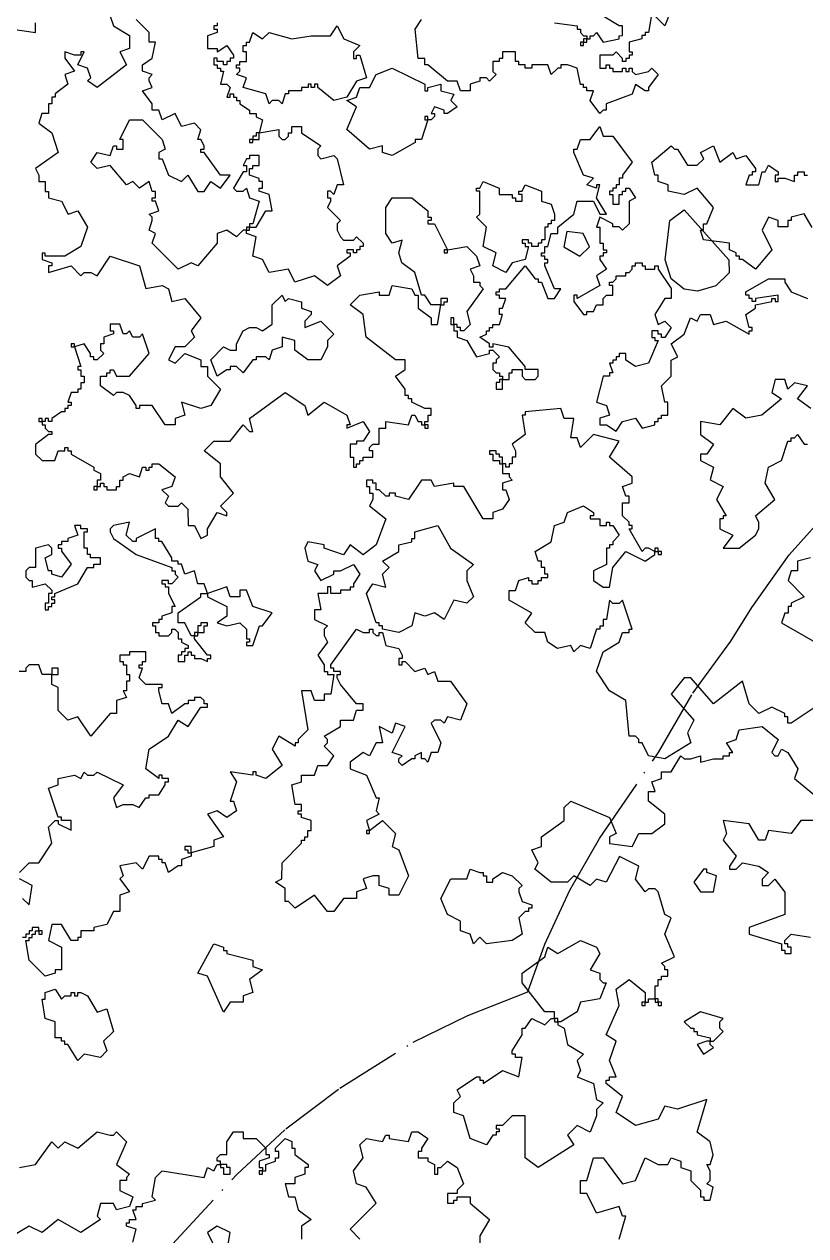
# Model space of a CAD drawing. Header units: metres. Extents: x -400 to 800, y -650 to 500.
# Drawn here: x 269.1 to 329.3, y -472.5 to -379.1 of the extents above; entities that cross this region are included whole.
import ezdxf

# ---------------------------------------------------------------- set-up
doc = ezdxf.new("R2010")
doc.units = ezdxf.units.M
doc.header["$LTSCALE"] = 2
doc.linetypes.add('DASHDOT', pattern=[3.556, 2.54, -0.508, 0, -0.508])
for name, color, linetype in [('SITE-SETBACK-WATER', 1, 'DASHDOT'), ('SITE-TREE-CANOPY', 94, 'CONTINUOUS'), ('TOPO-CONTOUR-MINOR', 9, 'CONTINUOUS')]:
    doc.layers.add(name, color=color, linetype=linetype)

msp = doc.modelspace()

# ---------------------------------------------------------------- linework, layer by layer
at = {"layer": 'SITE-SETBACK-WATER'}
msp.add_lwpolyline([(280.169, -473.5), (285.436, -467.794), (289.236, -464.259), (293.383, -461.137), (299.034, -457.589), (303.247, -455.539), (307.874, -453.708), (309.197, -450.038), (311.11, -445.86), (313.398, -441.876), (317.984, -435.203), (320.588, -430.691), (323.524, -426.666), (325.149, -424.09), (328.031, -420.034), (332.004, -415.557)], dxfattribs=at)
at = {"layer": 'SITE-TREE-CANOPY'}
for points in [[(318.929, -378.011), (318.431, -379.256), (317.428, -378.255), (317.182, -379.757), (316.93, -379.757), (316.93, -380.002), (316.677, -380.002), (316.677, -380.257), (315.681, -380.502), (315.681, -381.259), (315.927, -381.259), (315.927, -381.503), (315.681, -381.503), (315.681, -381.759), (315.428, -381.759), (315.428, -382.004), (315.183, -382.004), (315.183, -381.759), (314.678, -381.258), (314.432, -381.503), (313.429, -381.503), (313.429, -382.504), (313.927, -382.504), (313.927, -382.26), (314.18, -382.26), (314.18, -382.504), (314.432, -382.504), (314.432, -382.76), (315.183, -382.76), (315.183, -382.504), (315.428, -382.504), (315.428, -382.76), (315.681, -382.76), (315.681, -382.504), (315.926, -382.504), (315.926, -382.76), (316.179, -383.005), (317.182, -382.76), (317.428, -382.505), (317.933, -383.005), (317.182, -384.006), (317.182, -384.262), (316.929, -384.262), (316.179, -383.761), (315.933, -384.507), (313.927, -385.252), (313.927, -385.752), (313.681, -385.752), (313.429, -386.008), (312.678, -385.007), (312.931, -384.262), (312.433, -384.262), (312.433, -384.006), (312.18, -384.006), (312.18, -383.761), (311.928, -383.761), (311.682, -382.504), (310.932, -382.259), (310.427, -382.259), (310.427, -382.504), (310.181, -382.504), (309.683, -383.004), (309.431, -382.259), (308.182, -382.259), (308.182, -382.504), (307.677, -382.504), (307.677, -382.259), (307.179, -382.259), (307.179, -382.003), (306.933, -382.003), (306.926, -381.258), (305.93, -381.258), (305.93, -381.758), (305.678, -381.758), (305.678, -382.003), (305.18, -382.003), (305.18, -382.759), (305.432, -383.004), (304.927, -383.505), (304.681, -383.26), (304.183, -383.26), (304.183, -383.505), (303.433, -383.76), (303.433, -384.261), (302.682, -384.261), (302.43, -383.504), (301.679, -383.504), (300.178, -382.258), (299.932, -382.258), (299.932, -381.758), (299.427, -381.758), (299.182, -379.511), (299.68, -378.754)], [(265.931, -378.762), (265.931, -379.252), (265.679, -379.252), (265.679, -379.508), (264.43, -380.253), (264.43, -380.753), (264.682, -380.753), (264.682, -380.509), (264.928, -380.509), (265.931, -381.755), (265.678, -382.511), (265.931, -383.256), (266.681, -383.757), (267.18, -383.012), (266.429, -382.511), (266.429, -381.51), (265.679, -381.009), (265.679, -380.253), (267.678, -379.007), (268.183, -379.508), (269.93, -379.753), (269.93, -379.008)], [(275.682, -378.507), (275.928, -379.253), (277.183, -380.009), (277.183, -381.01), (276.432, -381.255), (276.93, -382.256), (274.678, -384.003), (273.928, -383.502), (274.18, -383.257), (273.928, -382.512), (273.177, -382.256), (273.683, -381.255), (273.43, -381.255), (273.43, -381.511), (272.932, -381.511), (272.181, -381.255), (272.181, -381.755), (272.932, -382.757), (272.181, -383.012), (272.427, -383.758), (271.43, -384.503), (271.43, -384.759), (271.178, -384.759), (271.178, -385.259), (270.932, -385.259), (270.932, -386.004), (270.427, -386.004), (270.182, -386.761), (271.178, -387.506), (271.683, -389.008), (269.929, -390.254), (270.181, -390.754), (270.181, -391.255), (270.679, -391.255), (270.679, -392.011), (270.932, -392.011), (270.932, -392.512), (271.928, -392.757), (272.433, -393.758), (273.183, -393.502), (273.927, -394.759), (273.429, -396.261), (272.18, -397.006), (270.679, -397.006), (270.679, -396.761), (270.433, -396.761), (270.433, -397.262), (271.177, -397.506), (271.177, -397.762), (270.931, -397.762), (270.931, -398.252), (272.678, -397.762), (273.428, -398.508), (273.681, -398.252), (274.179, -398.252), (274.677, -398.508), (275.68, -397.006), (277.932, -397.752), (278.43, -399.509), (279.679, -399.254), (280.177, -399.51), (280.429, -400.511), (281.432, -400.255), (282.681, -401.757), (281.93, -402.758), (282.183, -403.258), (281.432, -404.004), (280.681, -404.004), (280.183, -405.005), (280.681, -405.261), (281.432, -404.504), (282.681, -405.005), (282.681, -405.505), (283.179, -405.506), (283.179, -406.262), (284.182, -407.252), (283.431, -408.509), (282.68, -408.754), (281.179, -408.253), (281.432, -409.254), (280.681, -409.51), (280.681, -410.01), (279.93, -410.01), (278.927, -408.509), (277.931, -408.508), (277.931, -408.753), (277.679, -408.753), (277.679, -408.508), (277.181, -407.752), (276.683, -407.507), (276.177, -407.507), (275.932, -407.752), (274.929, -407.007), (274.929, -406.261), (275.427, -406.261), (275.427, -406.005), (275.68, -406.005), (275.68, -405.761), (275.932, -405.761), (276.178, -406.261), (277.181, -406.261), (278.682, -404.504), (278.177, -403.002), (277.932, -403.258), (277.427, -403.258), (277.181, -402.757), (276.929, -403.002), (276.683, -403.002), (276.431, -402.257), (275.68, -402.257), (275.68, -402.757), (275.932, -402.757), (275.932, -403.002), (275.182, -403.258), (275.182, -403.758), (274.929, -403.758), (274.929, -404.259), (275.182, -404.504), (274.677, -405.004), (274.431, -405.004), (274.431, -404.759), (274.178, -404.759), (274.178, -404.504), (273.681, -403.758), (272.93, -404.003), (273.428, -405.505), (273.182, -405.505), (273.182, -405.76), (273.428, -405.761), (273.428, -406.261), (273.68, -406.261), (273.68, -406.762), (273.428, -406.762), (273.428, -407.262), (273.182, -407.262), (273.182, -407.507), (272.677, -407.507), (272.431, -408.252), (272.677, -408.252), (272.677, -408.508), (272.431, -408.508), (272.431, -408.753), (272.179, -408.753), (272.179, -409.009), (271.933, -409.009), (271.183, -409.509), (271.183, -409.754), (270.93, -409.754), (270.93, -409.509), (270.678, -409.509), (270.678, -409.754), (270.432, -409.754), (270.432, -410.01), (270.678, -410.01), (270.677, -410.254), (270.93, -410.51), (271.183, -410.51), (271.183, -410.755), (270.93, -410.755), (269.927, -411.511), (269.927, -412.256), (270.432, -412.757), (271.428, -412.757), (271.68, -412.012), (272.179, -412.012), (272.179, -411.756), (272.431, -411.756), (272.431, -412.012), (272.677, -412.012), (272.677, -412.257), (274.43, -413.258), (274.43, -413.503), (274.928, -413.759), (274.928, -414.259), (274.683, -414.259), (274.683, -414.76), (274.928, -414.76), (274.928, -414.504), (275.181, -414.504), (275.181, -414.76), (275.433, -414.76), (275.433, -415.005), (276.177, -415.005), (276.177, -414.76), (276.429, -414.76), (276.429, -414.259), (276.682, -414.259), (276.682, -414.004), (277.18, -413.759), (277.931, -414.004), (278.183, -413.258), (278.429, -413.258), (278.429, -413.503), (278.681, -413.503), (278.681, -413.258), (278.927, -413.258), (278.927, -413.003), (279.432, -413.003), (280.681, -414.004), (280.428, -414.76), (279.677, -415.005), (280.182, -415.506), (279.93, -416.006), (280.182, -416.262), (280.933, -416.262), (281.178, -416.006), (281.676, -416.507), (281.683, -417.753), (282.181, -417.753), (282.679, -418.754), (283.177, -418.509), (283.178, -418.009), (283.928, -416.752), (284.679, -417.008), (284.679, -416.752), (284.181, -416.262), (285.177, -415.261), (284.181, -414.004), (284.181, -413.003), (282.933, -412.002), (283.683, -411.257), (284.932, -411.257), (285.928, -410.011), (286.433, -410.512), (286.679, -410.512), (286.433, -409.51), (289.183, -407.508), (290.677, -408.51), (290.93, -409.255), (292.179, -408.254), (293.932, -409.255), (294.178, -410.012), (293.932, -410.012), (293.932, -410.256), (295.181, -409.756), (295.679, -410.512), (295.181, -411.258), (294.683, -411.258), (294.683, -411.502), (294.178, -411.502), (294.178, -412.503), (294.43, -412.503), (294.43, -413.26), (294.683, -413.26), (294.683, -413.004), (294.928, -413.004), (294.928, -412.759), (295.181, -412.759), (295.181, -412.503), (295.931, -412.504), (295.931, -412.003), (295.679, -412.003), (295.679, -411.758), (295.931, -411.502), (296.429, -411.502), (296.43, -410.257), (296.928, -410.257), (296.928, -409.756), (298.681, -410.012), (298.927, -409.256), (299.179, -409.256), (299.432, -409.756), (299.678, -409.756), (299.677, -410.012), (299.93, -410.012), (299.93, -409.756), (300.183, -409.756), (300.183, -409.256), (300.428, -409.256), (300.428, -408.755), (299.93, -408.755), (298.927, -408.254), (298.927, -408.01), (298.682, -408.01), (298.682, -407.754), (298.429, -407.754), (298.429, -407.253), (297.679, -406.252), (298.429, -405.752), (298.429, -405.006), (297.679, -405.006), (295.427, -403.26), (295.182, -401.502), (294.179, -400.757), (294.929, -400.011), (296.43, -399.756), (296.43, -400.012), (297.181, -400.012), (297.427, -399.255), (298.928, -399.511), (299.18, -400.012), (299.433, -400.012), (299.433, -401.002), (300.429, -401.758), (300.429, -402.259), (300.927, -402.259), (301.179, -400.757), (300.429, -400.757), (299.931, -400.012), (299.678, -400.012), (299.18, -398.254), (298.177, -397.509), (297.932, -396.752), (298.178, -395.762), (297.427, -396.007), (296.929, -395.262), (296.929, -393.259), (297.427, -392.503), (298.928, -392.503), (300.177, -393.504), (300.177, -394.005), (300.429, -394.005), (300.429, -394.261), (300.177, -394.261), (300.177, -394.506), (300.682, -394.506), (301.678, -396.508), (303.179, -396.252), (303.93, -397.009), (304.182, -397.754), (303.432, -398.01), (303.677, -398.51), (303.677, -399.011), (304.182, -399.011), (304.182, -399.256), (304.428, -399.512), (303.179, -401.258), (303.431, -402.259), (302.933, -402.76), (302.681, -402.76), (302.681, -402.504), (302.428, -402.504), (302.428, -402.259), (302.182, -402.259), (302.182, -402.76), (302.428, -402.76), (302.428, -403.26), (303.179, -403.505), (303.929, -404.762), (304.932, -404.506), (304.932, -404.262), (305.178, -404.262), (305.683, -404.762), (305.43, -405.007), (305.43, -405.252), (305.178, -405.252), (305.178, -405.752), (305.43, -406.008), (305.683, -406.008), (305.683, -406.253), (305.928, -406.253), (305.928, -406.509), (306.433, -406.509), (306.433, -406.008), (306.679, -406.008), (306.679, -405.752), (307.429, -405.752), (307.429, -406.253), (307.682, -406.509), (308.432, -406.509), (308.678, -406.253), (308.678, -405.752), (307.682, -405.752), (307.682, -405.508), (306.426, -404.006), (305.178, -403.761), (305.178, -404.006), (304.932, -404.006), (304.932, -403.761), (304.182, -403.26), (304.68, -403.005), (304.68, -402.76), (304.932, -402.76), (304.932, -402.504), (305.178, -402.504), (305.178, -402.259), (305.683, -402.259), (305.929, -401.503), (305.683, -401.503), (305.683, -401.002), (305.929, -401.002), (306.181, -400.257), (305.683, -400.257), (305.683, -400.012), (305.431, -400.012), (305.431, -399.756), (305.683, -399.757), (305.683, -399.512), (306.181, -399.512), (307.683, -397.754), (308.433, -398.756), (308.679, -398.756), (308.679, -399.011), (308.931, -399.011), (309.429, -400.257), (309.927, -400.257), (310.432, -399.512), (309.927, -399.512), (309.177, -397.755), (309.177, -397.51), (309.429, -397.51), (309.429, -397.254), (309.177, -397.254), (309.177, -397.009), (308.931, -397.009), (308.931, -396.753), (309.177, -396.753), (309.177, -396.253), (309.429, -396.253), (309.682, -395.252), (310.18, -395.252), (310.18, -394.762), (311.429, -393.761), (311.682, -392.76), (312.93, -392.76), (313.428, -393.761), (313.933, -393.761), (313.183, -392.504), (313.428, -391.503), (313.183, -391.503), (313.183, -391.759), (312.432, -391.503), (312.93, -391.003), (312.18, -390.758), (311.429, -389.011), (311.429, -388.756), (311.682, -388.756), (311.927, -388.01), (312.678, -388.01), (313.429, -387.009), (313.681, -387.755), (314.432, -387.755), (315.933, -389.757), (315.182, -390.758), (315.182, -391.003), (314.93, -391.003), (314.93, -391.503), (314.677, -391.503), (314.677, -391.759), (314.432, -391.759), (314.432, -392.004), (314.179, -392.004), (314.179, -392.26), (314.431, -392.26), (314.431, -393.005), (314.929, -393.005), (314.93, -392.26), (315.182, -392.26), (315.182, -392.004), (315.428, -392.004), (315.428, -391.759), (315.68, -391.759), (316.178, -392.505), (315.68, -392.76), (315.68, -394.507), (315.182, -395.007), (314.929, -394.752), (314.431, -394.752), (314.431, -394.507), (313.428, -394.006), (313.183, -394.763), (313.428, -394.763), (313.428, -396.008), (313.681, -396.008), (313.681, -396.509), (313.933, -396.509), (313.933, -396.754), (313.681, -396.754), (313.68, -397.01), (313.428, -397.01), (313.428, -397.254), (313.933, -398.011), (313.182, -398.511), (313.428, -399.257), (311.681, -400.258), (311.681, -400.002), (311.428, -400.002), (311.428, -400.502), (312.179, -401.503), (312.431, -401.504), (312.431, -401.259), (312.93, -401.259), (313.182, -400.758), (313.68, -400.758), (313.68, -400.258), (313.933, -400.002), (314.431, -400.002), (314.431, -399.257), (314.178, -399.257), (314.178, -399.012), (314.431, -399.012), (314.676, -398.756), (314.676, -398.511), (315.427, -398.511), (315.427, -398.256), (315.68, -398.256), (315.932, -398.011), (315.932, -397.755), (316.178, -397.755), (316.178, -397.51), (316.683, -397.51), (316.683, -397.755), (316.928, -397.755), (316.928, -398.011), (317.679, -398.011), (317.679, -397.755), (317.931, -397.755), (317.931, -398.011), (318.927, -399.502), (318.927, -400.258), (318.429, -400.258), (317.679, -401.504), (317.931, -402.26), (318.429, -402.005), (318.927, -402.505), (318.429, -403.262), (318.177, -403.262), (318.177, -403.006), (317.931, -403.006), (317.931, -402.761), (317.433, -402.761), (317.433, -403.261), (317.679, -403.261), (317.678, -403.506), (317.931, -403.506), (317.18, -405.253), (316.177, -405.508), (315.427, -405.008), (315.427, -404.507), (314.929, -404.507), (314.929, -404.752), (314.683, -404.752), (314.683, -405.008), (314.43, -405.008), (314.43, -405.252), (314.178, -405.252), (314.43, -406.009), (314.178, -406.009), (314.178, -406.253), (313.68, -406.253), (313.181, -408.256), (313.932, -408.512), (314.178, -409.257), (313.427, -409.502), (313.427, -410.002), (313.932, -410.002), (314.683, -410.503), (315.181, -409.758), (316.177, -409.502), (316.682, -410.258), (317.678, -410.002), (317.678, -409.758), (317.931, -409.758), (317.931, -409.502), (318.183, -409.502), (318.183, -409.257), (318.681, -409.257), (318.681, -408.256), (318.429, -408.256), (318.183, -407.01), (318.927, -406.254), (318.927, -405.008), (319.432, -404.752), (318.927, -403.762), (319.93, -403.006), (320.428, -401.76), (320.927, -402.005), (321.179, -401.504), (321.93, -401.504), (322.182, -402.261), (323.178, -402.005), (324.932, -403.006), (324.932, -402.762), (325.178, -402.762), (325.178, -402.506), (324.932, -402.506), (324.68, -401.505), (325.43, -401.004), (325.43, -400.759), (326.679, -400.504), (326.679, -400.259), (326.932, -400.259), (326.931, -400.504), (327.177, -400.504), (327.177, -400.003), (325.43, -400.259), (325.43, -400.503), (325.178, -400.503), (325.178, -400.259), (324.932, -400.259), (324.932, -400.003), (324.68, -400.003), (324.68, -399.758), (326.427, -398.757), (327.682, -398.757), (327.682, -399.002), (328.18, -399.758), (329.429, -400.259)], [(283.932, -379.009), (283.932, -379.254), (283.679, -379.253), (283.679, -379.509), (283.932, -379.509), (283.932, -379.754), (283.181, -380.01), (283.181, -381.011), (283.931, -381.011), (283.931, -381.256), (284.682, -380.755), (285.18, -381.512), (285.18, -381.756), (284.927, -381.756), (284.927, -382.012), (284.682, -382.012), (284.682, -382.257), (284.429, -382.257), (284.429, -382.012), (283.931, -382.012), (283.931, -381.756), (283.679, -381.756), (283.679, -382.257), (283.931, -382.257), (283.931, -382.502), (284.177, -382.502), (284.177, -382.758), (284.429, -382.758), (284.177, -383.759), (284.682, -383.759), (284.927, -384.003), (284.682, -384.76), (284.927, -384.76), (284.927, -384.504), (285.18, -384.504), (285.18, -384.76), (285.432, -384.76), (285.432, -385.005), (285.678, -385.005), (285.678, -385.261), (286.428, -385.761), (286.428, -386.006), (286.933, -386.006), (286.933, -386.262), (287.431, -386.507), (287.179, -387.508), (288.68, -387.252), (288.68, -387.752), (288.932, -388.008), (289.178, -388.008), (289.431, -387.753), (289.431, -387.508), (289.683, -387.508), (289.683, -387.007), (290.427, -387.007), (290.427, -387.508), (291.928, -388.509), (291.682, -388.754), (291.682, -389.254), (291.928, -389.51), (292.931, -389.255), (293.176, -389.51), (293.681, -391.502), (293.183, -391.502), (292.931, -392.258), (292.678, -392.002), (292.433, -392.002), (292.433, -392.503), (292.678, -392.503), (292.678, -392.759), (292.432, -393.259), (293.429, -394.26), (293.183, -394.505), (293.183, -395.006), (293.428, -395.506), (293.681, -395.762), (294.432, -395.762), (294.677, -395.506), (295.182, -396.007), (295.182, -396.252), (294.93, -396.252), (294.93, -396.507), (294.677, -396.507), (294.677, -396.752), (294.431, -396.752), (294.431, -396.507), (293.926, -396.507), (293.933, -396.752), (294.179, -396.752), (294.179, -397.008), (293.183, -397.753), (293.428, -398.51), (292.432, -399.255), (291.429, -398.509), (289.928, -399.01), (289.43, -398.009), (287.928, -398.253), (287.43, -397.252), (286.68, -397.007), (286.933, -395.506), (286.182, -395.261), (286.182, -395.005), (285.929, -395.005), (285.431, -395.505), (284.681, -395.005), (283.93, -395.261), (283.93, -396.006), (282.429, -397.752), (281.931, -397.507), (280.927, -398.008), (278.928, -396.005), (279.181, -395.26), (278.683, -395.004), (278.929, -394.259), (278.929, -394.003), (278.683, -393.758), (279.427, -393.503), (279.181, -392.757), (278.929, -392.757), (278.929, -392.513), (279.181, -392.501), (279.181, -392.012), (278.929, -392.012), (278.683, -391.256), (277.933, -391.756), (277.428, -391.255), (276.93, -391.511), (275.681, -390.009), (274.678, -390.254), (274.18, -389.753), (274.678, -389.008), (275.681, -389.253), (275.927, -388.508), (276.179, -388.508), (276.179, -388.753), (276.677, -388.753), (276.677, -388.007), (276.432, -388.007), (277.183, -386.506), (278.179, -386.506), (279.68, -388.008), (279.932, -388.753), (279.427, -389.009), (279.427, -389.509), (279.68, -389.509), (280.178, -390.755), (281.181, -391.256), (281.679, -390.755), (282.429, -392.012), (282.927, -392.012), (283.432, -391.256), (284.183, -391.757), (284.927, -390.756), (284.183, -390.756), (282.928, -389.009), (282.682, -389.009), (282.682, -388.753), (282.928, -388.753), (282.928, -388.508), (282.682, -388.008), (282.43, -388.008), (282.682, -387.263), (282.177, -386.762), (281.181, -387.007), (280.683, -386.005), (279.68, -386.506), (279.427, -385.761), (278.929, -385.76), (278.929, -385.26), (278.179, -384.259), (278.929, -384.003), (278.677, -383.502), (278.677, -383.258), (278.93, -383.002), (278.179, -382.757), (278.179, -382.256), (278.93, -381.756), (279.182, -380.51), (278.677, -380.51), (278.677, -379.754), (277.681, -378.752)], [(309.929, -379.011), (311.683, -379.256), (311.683, -379.512), (311.928, -379.512), (311.928, -379.756), (312.181, -380.012), (312.433, -380.012), (312.433, -380.257), (312.679, -380.257), (312.679, -380.012), (312.931, -380.012), (313.177, -379.757), (313.682, -380.502), (314.931, -380.257), (314.931, -380.013), (315.183, -380.001), (315.183, -379.256), (314.931, -379.256), (313.682, -378.511)], [(329.794, -394.786), (329.17, -393.752), (328.181, -394.007), (328.181, -394.252), (327.928, -394.252), (327.928, -394.753), (327.177, -394.753), (327.178, -394.252), (326.427, -394.007), (325.929, -395.008), (326.679, -396.51), (325.43, -398.012), (324.427, -397.255), (324.182, -397.255), (324.182, -397.01), (323.929, -397.01), (323.929, -396.755), (323.431, -396.51), (323.431, -396.009), (321.432, -395.753), (321.18, -395.008), (321.432, -395.008), (321.432, -394.507), (321.678, -394.507), (322.183, -393.262), (320.927, -391.76), (319.931, -392.26), (318.683, -392.004), (318.683, -391.504), (317.932, -391.259), (317.932, -390.758), (317.68, -390.758), (317.427, -389.757), (318.928, -388.511), (319.181, -388.756), (319.426, -388.756), (320.177, -390.002), (320.928, -390.002), (321.433, -389.502), (321.18, -389.012), (322.183, -388.512), (322.681, -389.758), (323.677, -389.012), (323.93, -389.502), (324.681, -389.257), (325.431, -390.258), (325.431, -390.503), (325.179, -390.503), (325.179, -390.759), (324.933, -390.759), (324.68, -391.504), (325.677, -391.504), (325.929, -390.503), (326.182, -390.503), (326.427, -390.003), (327.178, -390.503), (327.178, -390.759), (326.932, -390.759), (326.932, -391.26), (327.178, -391.26), (327.178, -391.004), (327.683, -391.004), (328.426, -391.26), (328.426, -390.759), (328.679, -390.759), (328.679, -390.503), (329.177, -390.503), (329.177, -390.759), (329.43, -390.759)], [(329.681, -408.758), (328.678, -408.012), (329.428, -407.011), (328.432, -406.755), (327.927, -407.256), (327.682, -406.51), (326.931, -406.51), (326.678, -407.512), (327.429, -408.012), (325.928, -409.258), (324.679, -409.502), (323.683, -408.757), (322.68, -410.003), (321.178, -409.758), (321.178, -410.759), (322.181, -411.505), (321.683, -412.261), (321.178, -412.261), (321.178, -412.761), (322.181, -413.262), (321.929, -414.252), (322.932, -414.753), (322.427, -415.754), (323.177, -417.011), (322.932, -417.011), (322.932, -417.256), (322.679, -417.256), (322.679, -418.012), (323.682, -418.502), (322.931, -419.503), (324.18, -419.503), (325.429, -418.502), (325.681, -418.012), (325.681, -417.512), (325.429, -417.011), (326.93, -415.754), (326.18, -414.508), (326.432, -413.262), (327.429, -412.762), (327.927, -411.26), (328.179, -411.26), (328.179, -411.004), (328.432, -411.005), (328.677, -410.76), (329.182, -411.505), (329.428, -411.505)], [(331.18, -431.005), (328.178, -433.007), (327.932, -433.007), (327.932, -432.507), (327.68, -432.507), (327.68, -432.262), (326.676, -431.761), (325.68, -432.262), (324.93, -431.505), (324.432, -429.759), (322.18, -431.505), (320.433, -429.503), (319.928, -429.503), (318.932, -430.76), (320.679, -432.762), (320.18, -433.752), (320.433, -434.508), (318.426, -435.754), (317.178, -435.509), (316.68, -434.508), (316.427, -434.508), (316.427, -434.252), (316.182, -434.007), (315.677, -434.007), (315.431, -431.26), (314.183, -430.503), (313.18, -429.002), (313.678, -427.511), (314.927, -426.755), (315.179, -426.009), (315.677, -426.009), (315.677, -425.754), (315.93, -425.754), (315.179, -423.507), (314.927, -423.762), (314.429, -423.762), (314.183, -423.506), (313.931, -425.008), (313.678, -425.008), (313.678, -425.509), (313.433, -425.509), (313.433, -425.753), (313.18, -425.753), (312.682, -427.255), (311.931, -427.01), (311.433, -427.511), (311.181, -427.01), (310.177, -427.255), (309.427, -426.754), (309.181, -426.009), (308.431, -426.009), (307.68, -425.252), (308.178, -424.507), (306.432, -423.506), (306.432, -422.761), (306.93, -422.761), (307.183, -422.004), (307.933, -421.76), (307.933, -422.004), (308.179, -422.004), (308.179, -422.26), (308.677, -422.26), (308.677, -422.004), (308.929, -422.004), (308.929, -421.76), (309.427, -421.76), (309.427, -421.504), (309.182, -421.504), (309.182, -421.003), (308.929, -421.003), (308.929, -420.503), (308.677, -420.503), (308.431, -419.757), (309.68, -419.012), (309.933, -417.755), (310.683, -417.51), (310.929, -416.754), (312.178, -416.254), (312.928, -416.754), (312.928, -417.01), (312.683, -417.01), (312.683, -417.255), (313.433, -417.255), (313.433, -417.755), (313.931, -417.755), (313.931, -417.511), (314.177, -417.511), (314.177, -417.755), (314.429, -417.755), (314.927, -418.512), (314.429, -419.012), (314.429, -419.257), (314.177, -419.257), (314.177, -419.502), (313.931, -419.502), (313.931, -420.759), (312.928, -421.259), (312.928, -422.005), (313.678, -422.505), (314.176, -422.505), (314.429, -421.004), (315.432, -419.758), (316.926, -420.503), (317.677, -420.003), (317.677, -419.758), (317.179, -419.502), (316.927, -419.502), (316.681, -419.758), (315.678, -418.011), (315.931, -418.011), (315.931, -417.756), (315.678, -417.756), (315.678, -417.511), (315.18, -417.01), (315.18, -416.009), (315.678, -416.009), (315.678, -415.509), (315.433, -415.509), (315.18, -414.752), (315.931, -414.507), (315.931, -414.007), (314.177, -412.505), (314.928, -411.259), (312.929, -410.759), (311.933, -411.76), (311.68, -411.003), (311.182, -411.003), (311.428, -409.513), (310.677, -409.512), (310.432, -408.756), (307.682, -409.012), (307.682, -409.256), (307.429, -409.256), (307.682, -410.758), (306.678, -411.503), (306.931, -412.004), (306.931, -412.504), (306.678, -412.504), (306.678, -413.005), (306.433, -413.005), (306.433, -413.261), (306.18, -413.261), (306.18, -413.005), (305.928, -413.005), (305.928, -413.761), (306.433, -413.761), (306.433, -414.006), (306.678, -414.262), (305.927, -414.507), (305.927, -415.007), (306.18, -415.007), (306.432, -415.753), (305.927, -416.509), (305.177, -416.754), (305.177, -417.254), (304.433, -417.254), (302.932, -414.762), (302.181, -414.762), (302.181, -414.506), (300.68, -414.762), (300.428, -414.261), (299.677, -414.261), (298.681, -415.752), (297.678, -415.507), (297.678, -415.262), (297.18, -415.262), (297.18, -415.507), (296.927, -415.507), (296.429, -415.006), (296.177, -415.006), (296.177, -414.506), (295.931, -414.506), (295.931, -414.261), (295.433, -414.261), (295.433, -414.762), (295.679, -414.762), (295.678, -415.262), (295.931, -415.262), (295.931, -415.752), (295.678, -416.252), (296.927, -417.253), (296.183, -419.256), (295.18, -420.012), (294.177, -419.255), (293.679, -420.012), (292.178, -419.511), (292.178, -419.255), (290.929, -419.01), (290.676, -419.511), (290.929, -420.512), (291.679, -420.757), (291.427, -421.258), (291.932, -422.003), (292.928, -421.502), (292.928, -421.258), (293.433, -421.258), (294.429, -420.757), (294.927, -421.503), (294.429, -422.259), (294.429, -422.504), (294.177, -422.504), (294.177, -422.759), (293.433, -422.759), (293.433, -423.004), (292.682, -423.004), (292.682, -422.503), (292.43, -422.503), (292.43, -423.004), (291.679, -423.004), (291.932, -424.261), (291.427, -424.261), (291.427, -425.006), (292.43, -425.507), (292.177, -425.752), (292.177, -426.252), (292.43, -426.753), (291.679, -427.754), (292.177, -428.51), (292.177, -429.011), (292.429, -429.011), (292.429, -429.256), (292.927, -429.256), (292.682, -430.757), (292.177, -430.757), (292.177, -431.258), (291.433, -431.258), (291.181, -430.512), (290.43, -430.512), (290.928, -433.505), (290.177, -434.261), (290.177, -434.506), (289.932, -434.506), (289.931, -434.762), (288.683, -434.005), (288.178, -435.006), (288.928, -436.252), (287.679, -437.253), (286.929, -437.008), (286.929, -436.753), (286.683, -436.753), (286.683, -437.008), (284.93, -436.752), (285.428, -437.509), (284.929, -439.01), (285.182, -439.01), (285.427, -439.756), (284.677, -440.256), (283.933, -439.756), (283.183, -440.011), (284.431, -441.758), (283.68, -442.003), (283.68, -442.503), (281.927, -443.004), (281.927, -443.259), (281.183, -443.504), (281.183, -444.005), (280.93, -444.005), (280.18, -444.505), (279.927, -443.76), (279.682, -443.76), (279.682, -443.504), (279.429, -443.504), (279.429, -443.259), (278.679, -443.259), (278.18, -444.26), (277.682, -443.76), (276.427, -444.004), (276.679, -444.761), (276.427, -445.005), (277.177, -446.007), (276.427, -446.262), (276.426, -447.508), (275.928, -447.508), (275.43, -448.509), (274.427, -448.754), (274.427, -449.01), (273.431, -449.01), (273.431, -449.51), (273.178, -449.51), (273.178, -449.755), (272.68, -449.755), (271.93, -448.509), (271.179, -448.509), (270.926, -449.755), (271.93, -450.255), (271.929, -452.002), (271.431, -452.002), (271.431, -452.258), (270.681, -452.502), (269.432, -451.256), (269.18, -449.755), (269.432, -449.755), (269.432, -449.51), (269.678, -449.51), (269.678, -449.254), (269.93, -449.254), (269.93, -449.009), (270.183, -449.009), (270.183, -448.754), (269.678, -448.754), (269.678, -449.009), (269.432, -449.009), (269.432, -449.254), (269.18, -449.254), (269.18, -449.51), (268.927, -449.51)], [(329.68, -420.26), (328.677, -420.504), (328.677, -421.261), (328.178, -421.261), (327.933, -422.006), (329.181, -423.252), (328.178, -423.752), (328.178, -424.008), (327.933, -424.008), (327.933, -424.509), (327.68, -424.509), (327.428, -425.254), (330.928, -427.257)], [(268.682, -444.504), (269.433, -443.759), (270.183, -443.759), (271.18, -442.257), (270.927, -441.011), (271.432, -440.511), (271.678, -440.511), (271.678, -440.756), (272.681, -441.256), (272.681, -440.511), (271.93, -440.511), (271.93, -440.255), (271.678, -440.255), (270.927, -438.008), (271.678, -437.752), (271.678, -437.252), (272.927, -437.007), (273.432, -437.252), (273.678, -436.762), (273.93, -437.007), (274.428, -437.007), (274.681, -436.763), (276.68, -437.753), (275.929, -438.754), (276.182, -439.51), (276.68, -439.254), (277.43, -439.255), (277.928, -439.51), (278.426, -438.754), (278.679, -438.754), (278.679, -438.509), (279.43, -438.509), (279.928, -437.753), (279.928, -437.508), (280.18, -437.508), (280.18, -437.252), (279.682, -437.252), (279.682, -437.008), (279.43, -437.008), (279.43, -437.252), (278.427, -436.507), (278.679, -435.005), (280.181, -434.004), (280.931, -432.759), (281.682, -433.259), (282.678, -431.758), (283.183, -431.758), (283.183, -431.502), (282.931, -431.502), (282.931, -431.257), (282.678, -431.012), (282.18, -431.012), (282.18, -431.257), (281.682, -431.257), (281.682, -431.502), (281.43, -431.502), (280.433, -432.258), (280.181, -431.502), (279.683, -431.513), (279.43, -430.511), (279.43, -430.256), (279.683, -430.256), (279.683, -430.011), (278.427, -430.011), (277.929, -429.51), (278.182, -428.754), (277.929, -428.754), (277.929, -428.509), (278.182, -428.509), (278.182, -428.253), (278.427, -428.253), (278.428, -427.508), (277.179, -427.508), (277.179, -427.753), (276.428, -427.752), (276.428, -428.253), (276.681, -428.253), (276.681, -428.509), (276.933, -428.509), (276.933, -429.254), (277.179, -429.254), (277.179, -429.755), (276.933, -429.755), (276.933, -430.511), (276.68, -430.511), (276.933, -431.012), (276.182, -431.256), (276.182, -432.258), (275.677, -432.258), (274.183, -434.004), (273.18, -432.502), (272.429, -432.758), (271.679, -432.012), (271.679, -430.255), (271.181, -430.01), (271.181, -429.254), (270.43, -429.254), (270.178, -428.508), (269.427, -428.508), (269.182, -428.753), (269.182, -429.009), (268.677, -429.009)], [(314.93, -472.763), (315.428, -471.005), (315.183, -471.005), (314.93, -470.26), (313.183, -470.76), (312.433, -469.258), (311.928, -469.258), (311.928, -468.257), (312.433, -468.257), (312.931, -466.511), (313.682, -466.511), (315.183, -468.502), (316.179, -468.258), (316.93, -466.511), (317.933, -467.012), (318.676, -467.012), (318.929, -466.511), (319.68, -466.756), (319.68, -467.257), (320.43, -467.513), (320.43, -468.258), (321.181, -469.003), (321.181, -469.504), (321.433, -469.504), (321.433, -469.76), (321.931, -469.76), (322.177, -468.759), (321.679, -468.503), (321.931, -468.258), (321.931, -467.502), (321.679, -467.012), (321.931, -467.012), (322.177, -466.256), (321.932, -465.255), (320.928, -464.509), (321.679, -462.006), (319.427, -462.752), (318.431, -462.507), (317.933, -463.508), (316.179, -464.008), (314.678, -463.007), (315.183, -461.761), (313.928, -460.76), (313.928, -460.504), (314.18, -460.504), (314.18, -460.259), (314.678, -460.259), (314.18, -459.002), (314.679, -457.512), (313.928, -457.011), (314.931, -454.753), (314.679, -453.507), (315.682, -452.762), (316.931, -453.752), (316.931, -454.509), (317.183, -454.509), (317.183, -454.253), (317.681, -454.253), (317.681, -453.252), (317.927, -453.252), (317.927, -452.762), (318.18, -452.762), (318.18, -452.506), (318.678, -452.506), (318.678, -452.006), (318.432, -452.006), (318.432, -451.761), (318.18, -451.505), (319.183, -451.005), (318.432, -449.258), (318.931, -448.013), (318.432, -447.757), (317.928, -446.01), (317.682, -445.754), (317.177, -445.754), (316.931, -446.01), (316.181, -445.009), (316.426, -444.008), (314.932, -443.262), (313.929, -445.253), (313.178, -445.009), (312.68, -445.509), (311.432, -444.753), (310.927, -445.253), (309.678, -445.253), (308.429, -444.252), (308.682, -443.762), (308.177, -442.761), (308.928, -442.505), (308.928, -441.76), (310.681, -440.503), (310.682, -439.502), (311.18, -439.002), (314.182, -440.259), (314.68, -441.505), (314.182, -441.761), (314.182, -442.261), (315.929, -442.506), (316.427, -441.505), (317.43, -441.505), (318.433, -440.76), (318.433, -440.003), (317.177, -439.002), (317.178, -438.257), (317.683, -438.257), (317.43, -437.512), (318.181, -437.256), (318.181, -436.755), (318.931, -436.755), (319.682, -435.509), (319.928, -435.754), (320.433, -435.754), (321.183, -435.51), (321.183, -436.01), (322.179, -435.754), (322.93, -435.754), (322.93, -435.51), (323.428, -435.51), (323.428, -435.254), (323.681, -435.254), (323.183, -434.509), (323.933, -434.253), (324.179, -433.508), (325.933, -433.252), (327.181, -434.253), (326.683, -435.254), (326.929, -435.51), (327.181, -435.51), (327.427, -435.01), (327.932, -435.254), (328.682, -436.511), (328.43, -437.257), (329.931, -438.503)], [(329.931, -440.505), (328.928, -440.505), (328.177, -441.506), (326.43, -441.261), (326.178, -442.006), (325.679, -442.006), (324.929, -440.76), (322.93, -440.504), (323.182, -441.505), (322.93, -442.006), (323.933, -443.252), (323.427, -444.008), (323.427, -444.253), (323.933, -444.253), (324.431, -443.753), (325.679, -444.009), (326.43, -444.509), (325.932, -445.01), (325.932, -445.51), (326.43, -445.51), (326.928, -445.01), (327.678, -446.011), (327.678, -447.757), (324.928, -448.758), (324.928, -449.259), (327.433, -450.004), (327.433, -450.505), (327.678, -450.505), (327.678, -450.761), (328.183, -450.761), (328.183, -450.26), (327.931, -450.26), (327.931, -450.004), (327.678, -450.004), (327.678, -449.76), (328.183, -449.259), (329.677, -449.504)], [(268.927, -446.506), (269.432, -447.007), (269.678, -445.505), (268.682, -445.005)], [(268.68, -467.252), (269.929, -467.008), (271.178, -465.261), (271.683, -465.762), (272.181, -465.261), (273.177, -465.762), (274.678, -464.505), (275.681, -464.761), (275.927, -464.761), (276.179, -464.505), (276.93, -465.262), (276.179, -467.008), (277.182, -467.754), (276.93, -468.009), (276.93, -468.254), (276.432, -468.254), (276.431, -469.011), (277.428, -469.511), (277.182, -470.256), (276.179, -470.512), (275.933, -470.012), (274.93, -470.012), (274.678, -471.002), (274.93, -471.257), (273.429, -472.258), (271.682, -471.257), (270.433, -472.258), (269.43, -471.757), (268.181, -472.503)], [(277.427, -473.004), (277.68, -472.003), (276.929, -471.758), (276.929, -471.502), (277.182, -471.502), (277.182, -471.258), (277.68, -471.258), (277.427, -470.512), (277.68, -470.512), (277.68, -470.256), (278.178, -470.257), (278.178, -470.012), (279.181, -469.756), (278.929, -469.511), (279.181, -468.01), (279.68, -467.509), (282.928, -468.01), (283.18, -467.254), (283.678, -467.509), (283.931, -467.009), (284.183, -467.009), (284.183, -466.753), (283.931, -466.753), (283.931, -466.508), (284.176, -466.253), (284.681, -466.253), (284.682, -465.263), (285.18, -464.506), (285.93, -464.506), (285.93, -465.007), (286.926, -465.007), (287.677, -465.752), (287.677, -466.253), (287.929, -466.253), (287.929, -466.509), (287.179, -466.753), (287.179, -467.254), (287.431, -467.254), (287.431, -467.51), (287.677, -467.51), (287.677, -467.009), (288.427, -466.753), (288.427, -466.509), (288.68, -466.509), (288.68, -466.008), (288.428, -466.008), (288.428, -465.752), (289.178, -465.007), (289.683, -465.252), (289.683, -465.752), (289.929, -465.752), (289.929, -466.253), (290.932, -467.01), (290.932, -467.254), (290.679, -467.254), (290.679, -467.755), (289.929, -468.011), (289.929, -468.511), (289.178, -468.511), (289.43, -469.512), (289.928, -469.512), (290.181, -470.502), (291.177, -471.259), (290.433, -471.759), (290.433, -472.76)], [(294.93, -472.761), (294.179, -472.004), (296.179, -470.002), (295.428, -468.756), (294.678, -468.512), (294.432, -467.51), (295.183, -466.509), (294.931, -465.508), (295.429, -465.008), (296.677, -465.252), (296.93, -464.752), (297.182, -464.752), (297.182, -465.008), (298.677, -465.253), (298.929, -464.507), (299.427, -464.507), (300.178, -465.008), (299.68, -465.753), (299.68, -466.009), (299.427, -466.009), (299.427, -466.51), (300.178, -466.51), (300.178, -466.754), (300.683, -467.01), (300.683, -467.756), (300.928, -467.756), (300.928, -467.255), (301.181, -467.255), (301.679, -466.755), (302.429, -467.255), (302.927, -468.512), (302.429, -469.002), (302.429, -469.258), (301.679, -469.257), (301.679, -470.003), (302.177, -470.003), (302.177, -469.758), (302.429, -469.758), (302.429, -469.502), (303.432, -469.502), (303.432, -470.003), (304.927, -471.26), (304.183, -472.506), (304.183, -473.507)], [(284.681, -473.761), (284.926, -472.259), (283.93, -471.759), (283.18, -472.259), (283.678, -473.26)]]:
    msp.add_lwpolyline(points, dxfattribs=at)
for points in [[(294.931, -380.756), (294.433, -381.257), (294.433, -381.757), (294.678, -381.757), (294.678, -381.513), (294.931, -381.501), (295.429, -383.259), (294.678, -383.504), (293.927, -384.761), (292.931, -385.005), (291.683, -384.004), (291.683, -383.759), (291.43, -383.759), (291.43, -384.004), (291.178, -384.004), (291.178, -383.759), (290.932, -383.759), (290.932, -384.004), (290.427, -384.004), (290.427, -384.26), (289.431, -384.26), (289.431, -384.504), (289.178, -384.504), (288.933, -385.261), (288.68, -385.005), (288.182, -385.005), (287.93, -385.261), (287.677, -384.504), (285.93, -384.004), (286.183, -383.258), (285.432, -383.002), (285.678, -382.758), (285.678, -382.502), (285.432, -382.502), (285.433, -382.257), (285.678, -382.257), (285.678, -382.012), (286.183, -382.012), (286.183, -381.256), (285.931, -381.256), (285.931, -380.755), (286.183, -380.755), (286.183, -380.511), (286.429, -380.511), (286.681, -379.754), (287.432, -380.255), (287.93, -379.754), (289.677, -380.255), (291.178, -380.011), (292.679, -380.011), (293.177, -379.254), (293.682, -380.256)], [(311.928, -380.502), (311.928, -380.758), (312.181, -380.758), (312.181, -380.502)], [(312.181, -380.257), (312.181, -380.502), (312.433, -380.502), (312.433, -380.257)], [(299.679, -388.009), (299.181, -388.009), (299.181, -388.254), (297.427, -389.255), (296.677, -389.01), (296.677, -388.51), (295.681, -388.754), (293.927, -387.252), (294.678, -385.506), (293.927, -385.005), (294.678, -384.761), (294.931, -384.004), (295.681, -384.004), (296.179, -383.003), (297.428, -382.503), (299.932, -383.76), (299.932, -384.261), (300.178, -384.261), (300.178, -384.005), (301.181, -383.76), (301.181, -384.261), (302.177, -384.506), (301.931, -385.006), (302.429, -385.507), (301.679, -386.007), (301.433, -386.007), (301.433, -385.762), (300.683, -385.507), (300.43, -386.007), (300.683, -386.007), (300.683, -386.252), (300.43, -386.508), (300.178, -386.508)], [(300.178, -386.252), (299.932, -386.252), (299.932, -386.508), (300.178, -386.508)], [(286.933, -387.508), (286.933, -387.752), (286.681, -387.752), (286.681, -388.008), (287.179, -388.008), (287.179, -387.508)], [(286.428, -388.008), (286.428, -388.253), (286.681, -388.253), (286.681, -388.008)], [(286.68, -394.76), (286.933, -394.76), (287.683, -393.503), (288.181, -393.503), (287.929, -392.258), (287.178, -392.002), (287.178, -391.757), (287.431, -391.757), (287.431, -391.256), (287.178, -391.256), (287.178, -391.012), (286.428, -390.756), (286.428, -390.255), (286.68, -390.255), (286.68, -390.01), (287.179, -390.01), (287.179, -389.254), (286.428, -389.254), (286.428, -389.51), (286.182, -389.51), (285.93, -390.01), (286.182, -390.01), (286.182, -390.511), (285.93, -390.511), (285.179, -391.757), (285.432, -392.001), (285.93, -392.002), (286.182, -391.757), (286.428, -392.502), (287.178, -392.758), (286.68, -394.504), (286.428, -394.504), (286.428, -394.76)], [(305.677, -392.259), (306.68, -392.259), (306.68, -392.504), (306.932, -392.504), (306.932, -392.76), (307.431, -392.76), (307.431, -392.259), (307.178, -392.259), (307.178, -392.003), (307.431, -392.003), (307.683, -391.503), (308.932, -392.004), (308.932, -392.76), (309.682, -393.005), (309.928, -393.761), (309.928, -394.262), (309.682, -394.262), (309.682, -394.506), (309.43, -394.506), (309.43, -394.762), (309.177, -394.762), (309.177, -395.752), (308.931, -395.752), (308.931, -396.008), (308.679, -396.008), (308.679, -396.253), (308.181, -396.253), (308.181, -396.008), (307.928, -396.008), (307.928, -395.752), (307.43, -395.752), (307.43, -396.008), (307.683, -396.008), (307.683, -396.253), (307.928, -396.253), (307.683, -397.254), (306.679, -397.51), (306.181, -398.255), (305.178, -397.754), (305.431, -396.753), (304.428, -396.252), (304.68, -394.762), (303.93, -394.005), (304.182, -393.761), (304.183, -392.003), (303.93, -392.003), (303.93, -391.758), (304.183, -391.758), (304.428, -391.258), (305.677, -391.759)], [(286.427, -395.005), (286.428, -394.76), (286.182, -394.76), (286.182, -395.005)], [(301.432, -396.508), (301.432, -396.753), (301.678, -396.753), (301.678, -396.508)], [(289.177, -400.511), (289.429, -400.256), (290.433, -400.512), (290.433, -401.012), (291.183, -401.257), (291.183, -401.502), (290.678, -402.002), (290.678, -402.503), (291.927, -402.002), (292.93, -403.004), (292.432, -403.504), (292.432, -404.005), (291.933, -405.006), (290.93, -405.006), (289.927, -404.26), (289.927, -403.504), (288.931, -403.259), (288.931, -404.004), (288.18, -404.26), (287.928, -405.005), (287.682, -404.761), (286.932, -404.761), (286.932, -405.005), (286.679, -405.005), (285.928, -406.006), (285.43, -405.506), (284.932, -405.506), (284.932, -405.762), (284.68, -405.762), (283.929, -406.262), (283.431, -405.005), (284.427, -404.004), (284.932, -404.26), (285.431, -404.26), (285.431, -403.759), (285.929, -402.758), (286.427, -402.502), (286.932, -402.502), (287.43, -402.758), (288.181, -402.258), (288.181, -400.756), (288.931, -400.011)], [(301.432, -400.757), (301.432, -400.513), (301.678, -400.513), (301.678, -400.257), (301.18, -400.257), (301.179, -400.757)], [(302.183, -401.758), (301.93, -401.758), (301.93, -402.259), (302.182, -402.259)], [(272.93, -403.758), (272.677, -403.758), (272.677, -404.003), (272.93, -404.003)], [(305.683, -406.509), (305.683, -406.753), (305.43, -406.753), (305.43, -407.254), (305.928, -407.254), (305.928, -406.509)], [(270.432, -409.509), (270.18, -409.509), (270.179, -409.754), (270.432, -409.754)], [(299.93, -410.257), (300.183, -410.257), (300.183, -410.012), (299.93, -410.012)], [(305.928, -412.504), (305.682, -412.504), (305.682, -412.26), (305.43, -412.26), (305.43, -412.004), (304.932, -412.004), (304.932, -412.26), (305.177, -412.26), (305.177, -412.76), (305.682, -412.76), (305.682, -413.005), (305.928, -413.005)], [(274.43, -414.76), (274.43, -415.004), (274.683, -415.004), (274.683, -414.76)], [(273.181, -418.508), (272.43, -418.753), (272.43, -419.009), (271.932, -419.009), (271.932, -419.253), (271.68, -419.253), (271.68, -419.509), (271.932, -419.509), (271.932, -419.754), (272.683, -420.755), (271.932, -421.756), (271.182, -421.512), (271.182, -421.256), (270.929, -421.256), (270.677, -420.255), (271.182, -420.01), (271.182, -419.509), (270.929, -419.253), (269.933, -419.509), (269.933, -421.011), (269.428, -421.011), (269.182, -421.256), (269.182, -421.756), (269.428, -422.012), (269.68, -422.012), (269.68, -422.513), (270.676, -422.257), (271.181, -422.757), (271.181, -423.002), (270.929, -423.002), (270.929, -423.759), (270.683, -423.759), (270.683, -424.259), (270.929, -424.259), (270.929, -424.003), (271.181, -424.003), (271.181, -423.759), (271.427, -423.759), (271.427, -423.503), (271.181, -423.503), (271.181, -423.258), (271.427, -423.258), (271.427, -423.002), (273.181, -422.257), (273.931, -421.011), (274.43, -421.011), (274.43, -420.755), (274.928, -420.755), (274.928, -420.255), (274.177, -420.255), (274.177, -420.01), (273.932, -420.01), (273.932, -419.51), (273.679, -419.51), (273.679, -418.253), (273.932, -418.253), (273.932, -418.008), (273.427, -418.008), (273.427, -417.752), (272.929, -417.752)], [(281.928, -426.262), (281.43, -425.261), (280.932, -425.261), (280.932, -424.505), (282.679, -423.259), (282.679, -423.003), (283.177, -423.003), (282.932, -422.258), (282.427, -422.258), (282.181, -421.257), (281.43, -421.512), (281.178, -420.756), (280.932, -420.756), (280.932, -420.511), (280.427, -420.511), (280.427, -420.255), (279.677, -419.009), (279.431, -419.009), (279.431, -418.754), (279.179, -418.754), (279.179, -418.008), (277.678, -418.753), (277.678, -419.009), (277.432, -419.009), (276.927, -418.509), (277.18, -417.508), (275.931, -417.752), (275.678, -418.008), (275.678, -418.253), (275.931, -418.753), (277.678, -420.01), (280.427, -421.012), (280.427, -421.257), (280.68, -421.257), (280.68, -421.512), (280.932, -421.757), (280.427, -422.258), (280.182, -422.258), (280.182, -422.002), (279.677, -422.002), (279.677, -422.258), (279.929, -422.258), (279.929, -422.502), (280.182, -422.502), (280.182, -423.003), (280.68, -424.004), (280.427, -424.004), (280.427, -424.505), (279.676, -424.76), (279.676, -425.005), (279.431, -425.005), (279.431, -425.261), (278.933, -425.261), (278.933, -425.506), (279.178, -425.506), (279.178, -426.006), (279.431, -426.006), (279.431, -426.262), (279.929, -426.262), (280.181, -426.262), (280.427, -426.006), (280.427, -425.762), (280.679, -425.762), (280.932, -426.006), (280.932, -426.507), (281.177, -426.507), (281.177, -426.752), (281.683, -427.008), (281.682, -427.252), (281.43, -427.252), (281.43, -427.508), (281.177, -427.508), (281.177, -427.753), (280.932, -427.753), (280.932, -428.253), (281.43, -428.253), (281.43, -427.753), (281.682, -427.753), (281.682, -427.508), (281.928, -427.508), (281.928, -427.753), (282.181, -427.753), (282.18, -428.009), (282.679, -428.009), (283.177, -428.254), (283.177, -428.009), (283.429, -428.009), (283.429, -427.753), (283.177, -427.753), (282.181, -426.507), (282.181, -426.262)], [(303.682, -423.261), (303.177, -423.761), (302.181, -423.505), (301.43, -425.007), (300.679, -424.506), (299.929, -424.762), (299.178, -424.506), (298.933, -425.507), (297.929, -426.008), (296.681, -425.752), (296.681, -425.507), (296.428, -425.507), (296.428, -425.263), (296.183, -425.262), (295.432, -423.004), (295.93, -422.259), (296.927, -422.504), (296.681, -421.503), (297.179, -421.002), (296.681, -420.502), (297.93, -419.756), (297.93, -419.256), (298.933, -419.011), (298.933, -418.755), (299.179, -418.755), (299.179, -418.255), (300.933, -417.754), (301.928, -419.512), (303.682, -420.758), (303.177, -421.259), (303.177, -422.004)], [(317.93, -419.758), (317.93, -419.502), (317.677, -419.502), (317.677, -419.758)], [(317.93, -420.003), (318.182, -420.003), (318.182, -419.758), (317.93, -419.758)], [(283.177, -423.259), (284.678, -424.004), (284.678, -424.761), (283.927, -425.261), (284.678, -425.506), (285.681, -425.262), (286.179, -425.762), (286.179, -426.507), (286.432, -426.507), (286.432, -426.752), (286.179, -426.752), (286.179, -427.008), (286.677, -427.008), (287.182, -425.506), (287.428, -425.506), (288.179, -424.505), (286.677, -424.005), (286.18, -422.759), (285.681, -422.759), (285.681, -423.259), (284.931, -423.259), (284.678, -422.503), (283.177, -423.003)], [(282.679, -426.007), (282.931, -426.007), (282.931, -425.506), (283.177, -425.506), (283.177, -425.261), (282.679, -425.261), (282.679, -425.506), (282.433, -425.506), (282.433, -426.007)], [(296.679, -440.502), (297.683, -441.503), (297.43, -442.504), (297.928, -442.76), (298.678, -444.752), (297.928, -446.253), (297.177, -446.253), (297.177, -445.753), (296.426, -445.508), (296.427, -444.762), (295.928, -444.762), (295.178, -445.007), (295.43, -445.752), (294.68, -446.008), (294.68, -446.509), (293.676, -446.509), (292.933, -447.51), (292.428, -447.51), (291.432, -446.253), (289.93, -447.254), (289.432, -446.753), (289.18, -446.753), (289.18, -445.752), (288.429, -445.262), (288.927, -445.007), (288.928, -443.761), (290.429, -442.259), (290.429, -442.003), (290.681, -442.003), (290.681, -441.759), (290.927, -441.759), (290.927, -441.258), (291.18, -441.258), (291.18, -440.502), (290.429, -440.257), (290.429, -440.012), (290.177, -440.012), (290.177, -439.756), (290.429, -439.756), (290.429, -439.256), (289.931, -439.256), (289.679, -437.754), (290.429, -437.509), (290.429, -437.009), (291.433, -437.009), (291.678, -436.252), (292.429, -436.252), (292.927, -435.507), (292.183, -434.762), (292.429, -434.506), (292.429, -434.261), (292.183, -434.005), (293.432, -433.26), (293.432, -432.76), (294.428, -432.76), (294.681, -432.003), (295.179, -432.003), (295.179, -431.503), (294.681, -431.503), (293.432, -430.012), (293.18, -429.512), (293.18, -429.256), (293.432, -429.256), (293.432, -429.011), (292.927, -429.011), (292.927, -428.755), (292.682, -428.755), (292.682, -428.51), (294.681, -425.752), (295.179, -426.008), (295.678, -426.008), (295.678, -425.752), (295.93, -425.752), (295.93, -426.008), (296.183, -426.253), (296.428, -426.253), (296.428, -426.008), (296.681, -426.008), (296.933, -427.009), (297.929, -427.254), (298.182, -427.754), (298.182, -428.01), (297.929, -428.01), (297.929, -428.511), (298.182, -428.511), (298.182, -428.255), (298.427, -428.255), (299.178, -429.011), (299.928, -428.756), (300.181, -429.256), (300.679, -429.012), (300.931, -429.757), (301.928, -429.757), (303.183, -431.504), (302.678, -432.76), (301.682, -432.505), (301.429, -433.005), (301.177, -432.76), (300.679, -432.76), (300.433, -433.005), (301.177, -434.507), (300.931, -435.252), (300.433, -435.252), (300.18, -436.008), (299.928, -435.753), (299.682, -435.753), (299.682, -435.252), (299.177, -435.508), (299.177, -435.752), (298.932, -435.752), (298.181, -436.253), (297.929, -436.008), (297.929, -435.752), (298.181, -435.508), (297.431, -435.252), (298.427, -433.261), (297.683, -433.005), (297.431, -433.761), (296.428, -433.26), (296.68, -434.506), (296.182, -434.506), (295.677, -435.507), (295.179, -435.252), (294.182, -436.008), (294.182, -436.508), (295.431, -437.009), (296.182, -438.756), (296.427, -438.756), (296.181, -439.757), (296.427, -440.001), (295.431, -440.502), (295.683, -441.258)], [(282.181, -426.007), (282.181, -426.262), (282.433, -426.262), (282.433, -426.007)], [(271.433, -429.254), (271.679, -429.254), (271.679, -428.753), (271.181, -428.753), (271.181, -429.254)], [(295.431, -441.258), (295.431, -441.503), (295.683, -441.503), (295.683, -441.258)], [(281.927, -442.503), (281.429, -442.503), (281.429, -442.759), (281.681, -442.759), (281.681, -443.004), (281.927, -443.004)], [(304.178, -444.507), (304.431, -444.507), (304.431, -444.752), (304.683, -444.752), (304.683, -445.253), (305.181, -445.253), (305.181, -445.008), (305.932, -444.507), (306.683, -444.752), (307.433, -445.509), (307.181, -445.753), (307.18, -446.009), (307.433, -446.755), (308.177, -447.01), (308.177, -447.255), (307.931, -447.255), (307.931, -447.511), (307.678, -447.511), (307.18, -448.012), (307.433, -449.257), (306.682, -449.758), (304.683, -450.002), (304.178, -449.502), (303.68, -450.002), (303.427, -449.257), (302.677, -449.012), (302.677, -448.256), (301.681, -447.755), (301.183, -446.509), (301.933, -445.008), (303.182, -445.008), (303.428, -444.263)], [(321.182, -446.01), (322.179, -446.01), (322.431, -444.754), (321.681, -444.509), (321.681, -444.253), (321.428, -444.253), (320.677, -445.254)], [(270.183, -449.254), (270.428, -449.254), (270.428, -449.009), (270.183, -449.009)], [(284.43, -450.512), (284.683, -450.512), (284.683, -450.757), (286.682, -451.258), (286.682, -451.758), (287.433, -452.003), (286.429, -452.76), (286.682, -453.761), (285.931, -454.005), (285.931, -454.506), (284.928, -454.506), (284.43, -455.262), (283.181, -452.503), (282.431, -452.259), (283.68, -450.012), (284.43, -450.257)], [(310.182, -455.754), (309.93, -455.754), (309.93, -455.253), (309.179, -455.253), (307.432, -453.006), (307.432, -452.261), (309.179, -451.004), (309.432, -450.259), (310.183, -450.759), (311.929, -449.758), (313.178, -450.259), (313.43, -450.76), (312.68, -452.005), (313.43, -452.261), (313.43, -452.762), (313.683, -453.007), (313.928, -453.007), (313.43, -454.252), (311.929, -454.508), (311.683, -455.253), (310.428, -456.01), (310.182, -456.01)], [(271.929, -454.26), (272.182, -454.004), (272.68, -454.004), (272.68, -453.759), (272.932, -453.76), (272.932, -454.004), (273.178, -454.004), (273.178, -453.76), (273.43, -453.76), (273.928, -454.004), (274.679, -455.261), (275.43, -455.006), (275.928, -456.752), (275.177, -457.508), (275.429, -458.254), (274.931, -458.754), (273.683, -458.509), (273.177, -459.01), (272.427, -457.753), (272.181, -457.753), (272.181, -457.508), (271.929, -457.508), (271.929, -457.252), (271.431, -457.252), (271.431, -456.006), (270.68, -455.762), (270.428, -454.26), (270.68, -454.26), (270.681, -453.759), (271.431, -453.504)], [(316.678, -454.509), (316.678, -454.753), (316.931, -454.753), (316.931, -454.509)], [(317.681, -454.509), (317.927, -454.509), (317.927, -454.253), (317.681, -454.253)], [(317.927, -454.753), (318.179, -454.753), (318.179, -454.509), (317.927, -454.509)], [(322.178, -457.512), (322.928, -456.756), (322.683, -456.511), (322.683, -456.011), (322.928, -455.755), (321.182, -455.254), (319.933, -456.011), (320.431, -456.511), (320.677, -456.511), (320.677, -456.756), (320.929, -456.756), (320.929, -457.012), (321.932, -457.257), (321.932, -457.512)], [(310.182, -456.254), (310.68, -456.51), (310.933, -457.756), (312.181, -458.502), (311.683, -459.002), (311.929, -459.759), (311.683, -460.259), (312.932, -460.76), (313.177, -462.006), (313.682, -462.262), (313.177, -462.762), (313.177, -463.252), (312.679, -464.509), (311.683, -464.008), (310.932, -464.753), (311.43, -465.51), (308.68, -467.256), (307.677, -466.51), (307.677, -463.262), (306.681, -463.262), (305.93, -464.007), (305.432, -464.007), (305.432, -464.252), (305.678, -464.252), (305.678, -464.508), (305.432, -464.508), (305.432, -464.753), (305.18, -464.753), (304.681, -465.509), (303.433, -465.008), (302.928, -463.262), (302.177, -463.006), (302.177, -462.261), (302.683, -461.76), (302.43, -461.26), (303.931, -460.259), (304.177, -460.259), (304.177, -460.503), (304.429, -460.503), (304.429, -460.759), (305.931, -459.758), (307.179, -460.259), (307.432, -458.757), (306.927, -458.757), (306.927, -458.512), (306.681, -458.512), (306.681, -458.256), (307.432, -457.011), (307.432, -456.51), (307.678, -456.51), (308.183, -455.754), (309.179, -456.254), (309.677, -455.754), (309.93, -455.754), (309.93, -456.01), (310.182, -456.01)], [(321.68, -457.512), (320.929, -457.757), (321.427, -458.502), (322.178, -458.002), (321.932, -457.757), (321.932, -457.512)], [(284.183, -467.254), (284.429, -467.254), (284.429, -467.754), (284.927, -467.754), (284.927, -467.254), (284.681, -467.254), (284.681, -467.009), (284.183, -467.009)], [(287.179, -467.51), (287.179, -467.754), (287.431, -467.755), (287.431, -467.51)]]:
    msp.add_lwpolyline(points, close=True, dxfattribs=at)
at = {"layer": 'TOPO-CONTOUR-MINOR'}
for points in [[(318.829, -394.258), (319.941, -393.436), (323.361, -397.281), (323.385, -398.288), (322.37, -399.296), (320.948, -399.703), (319.941, -399.542), (318.933, -398.752), (318.455, -397.281)], [(310.872, -395.092), (310.665, -396.273), (311.88, -397.016), (312.638, -396.273), (312.155, -395.266)]]:
    msp.add_lwpolyline(points, close=True, dxfattribs=at)

doc.saveas('drawing.dxf')
